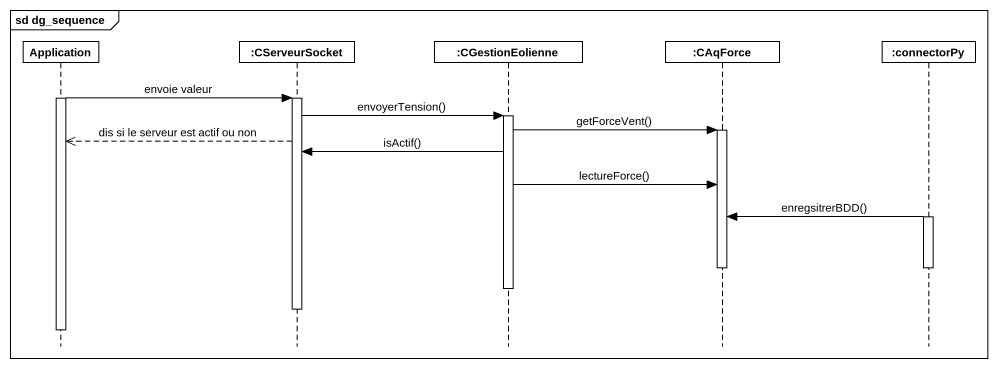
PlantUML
@startuml
mainframe sd dg_sequence
hide footbox
participant Application
participant ":CServeurSocket" as CServeurSocket
participant ":CGestionEolienne" as CGestionEolienne
participant ":CAqForce" as CAqForce
participant ":connectorPy" as connectorPy

activate Application
Application -> CServeurSocket : envoie valeur
activate CServeurSocket
CServeurSocket -> CGestionEolienne : envoyerTension()
activate CGestionEolienne
CGestionEolienne -> CAqForce : getForceVent()
activate CAqForce
CServeurSocket -->> Application : dis si le serveur est actif ou non
CGestionEolienne -> CServeurSocket : isActif()
CGestionEolienne -> CAqForce : lectureForce()
activate connectorPy
connectorPy -> CAqForce : enregsitrerBDD()
deactivate CAqForce
deactivate connectorPy
deactivate CGestionEolienne
deactivate CServeurSocket
deactivate Application
@enduml
